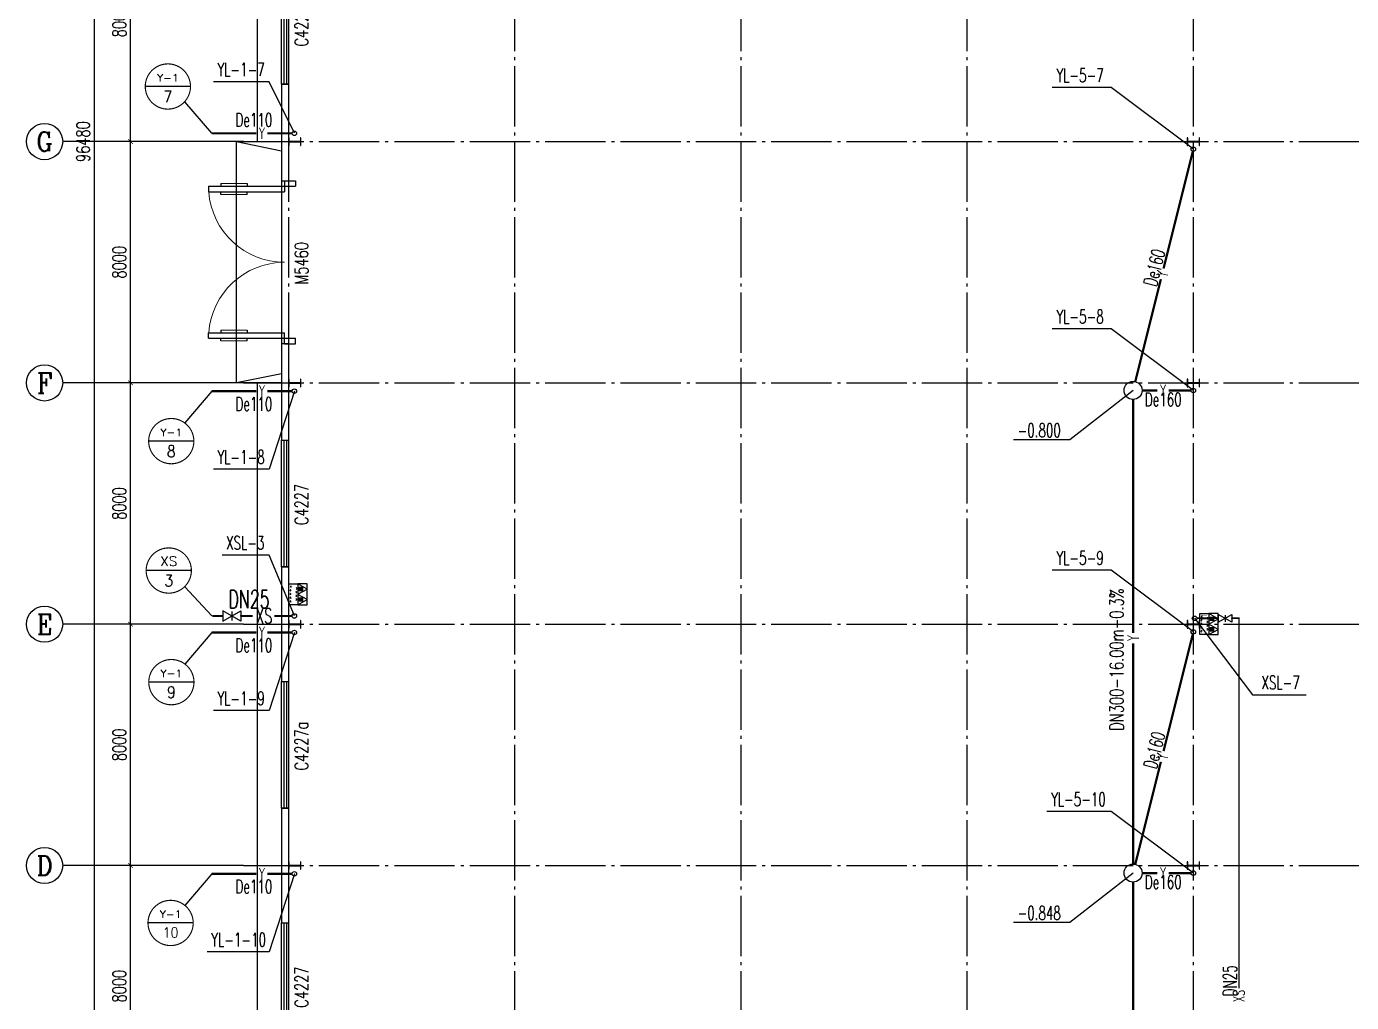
# Model space of a CAD drawing. Header units: millimetres. Extents: x 418304 to 847498, y 48187 to 111456.
# Drawn here: x 421278.11 to 421322.05, y 54488.6 to 54520.95 of the extents above; entities that cross this region are included whole.
import ezdxf
from ezdxf.enums import TextEntityAlignment as Align

# ---------------------------------------------------------------- set-up
doc = ezdxf.new("R2010")
doc.units = ezdxf.units.MM
doc.header["$LTSCALE"] = 1000
doc.linetypes.add('DOTE', pattern=[2.42, 2, -0.2, 0.02, -0.2])
for name, color, linetype in [('AXIS', 3, 'Continuous'), ('AXIS_TEXT', 7, 'Continuous'), ('COLUMN', 2, 'Continuous'), ('DIM_消防', 3, 'Continuous'), ('DIM_雨水', 3, 'Continuous'), ('DOTE', 8, 'DOTE'), ('EQUIP_消防', 7, 'Continuous'), ('PIPE-消防', 1, 'Continuous'), ('PIPE-雨水', 4, 'Continuous'), ('TEXT_消防', 7, 'Continuous'), ('TEXT_雨水', 7, 'Continuous'), ('TWT_LEAD', 3, 'Continuous'), ('TWT_TEXT', 7, 'Continuous'), ('VALVE_消防', 7, 'Continuous'), ('VPIPE-消防', 1, 'Continuous'), ('VPIPE-雨水', 4, 'Continuous'), ('WALL-PARAPET', 6, 'Continuous'), ('WELL_雨水', 4, 'Continuous'), ('WINDOW', 4, 'Continuous'), ('WINDOW_TEXT', 7, 'Continuous')]:
    doc.layers.add(name, color=color, linetype=linetype)
doc.styles.add('_TCH_AXIS', font='COMPLEX', dxfattribs={"bigfont": 'GBCBIG'})
doc.styles.add('_TCH_DIM', font='SIMPLEX', dxfattribs={"bigfont": 'GBCBIG'})
doc.styles.add('_TCH_DIM_T3', font='SIMPLEX', dxfattribs={"width": 0.705882, "bigfont": 'GBCBIG'})
doc.styles.add('_TCH_WINDOW', font='SIMPLEX', dxfattribs={"height": 3.5, "bigfont": 'GBCBIG'})
doc.styles.add('_TWT_CIRCLE', font='COMPLEX', dxfattribs={"width": 1.1, "height": 3, "bigfont": 'HZTXT'})
doc.styles.add('_TWT_PIPEDN', font='SIMPLEX', dxfattribs={"width": 0.8, "height": 3, "bigfont": 'HZTXT'})
doc.styles.add('_TWT_PIPETEXT', font='SIMPLEX', dxfattribs={"width": 0.8, "height": 3.5, "bigfont": 'HZTXT'})
doc.styles.add('_TWT_SERIAL', font='COMPLEX', dxfattribs={"width": 0.8, "height": 3, "bigfont": 'HZTXT'})
doc.styles.add('COMPLEX', font='COMPLEX')
doc.dimstyles.new('_TCH_ARCH&&150', dxfattribs={"dimtxt": 446.25, "dimasz": 150, "dimexe": 375, "dimexo": 450, "dimgap": 150, "dimtad": 1, "dimdec": 0, "dimzin": 0, "dimdsep": 46, "dimtxsty": '_TCH_DIM_T3', "dimblk": 'ARCHTICK', "dimcen": 0.09, "dimclrt": 7, "dimazin": 2, "dimtfac": 1, "dimtdec": 0, "dimtix": 1, "dimtmove": 2, "dimatfit": 3, "dimfxl": 0, "dimtolj": 1, "dimtzin": 0, "dimarcsym": 0})

# ---------------------------------------------------------------- blocks, each defined once
blk = doc.blocks.new('A$C797E1D2B')
at = {"layer": 'COLUMN'}
h = blk.add_hatch(color=256, dxfattribs=at)
h.paths.add_polyline_path([(125, 400), (250, 400), (250, 388), (130, 388), (130, 200), (125, 200)])
h.paths.add_polyline_path([(0, 400), (125, 400), (125, 200), (120, 200), (120, 388), (0, 388)])
h.paths.add_polyline_path([(0, 12), (120, 12), (120, 200), (125, 200), (125, 0), (0, 0)])
h.paths.add_polyline_path([(125, 200), (130, 200), (130, 12), (250, 12), (250, 0), (125, 0)])
blk.add_lwpolyline([(250, 0), (250, 12), (130, 12), (130, 388), (250, 388), (250, 400), (0, 400), (0, 388), (120, 388), (120, 12), (0, 12), (0, 0)], close=True, dxfattribs=at)
blk = doc.blocks.new('消防软管卷盘')
blk.add_lwpolyline([(4963954, 151899), (4963954, 150312), (4964641, 150312), (4964641, 151899)], close=True)
for points, const_width in [([(4964134, 151704), (4964482, 151704)], 1), ([(4964134, 151566), (4964482, 151566)], 1), ([(4964134, 151428), (4964482, 151428)], 1), ([(4964134, 151290), (4964482, 151290)], 1), ([(4964134, 151152), (4964482, 151152)], 1), ([(4964134, 151014), (4964482, 151014)], 0.1), ([(4964134, 150876), (4964482, 150876)], 1), ([(4964134, 150738), (4964482, 150738)], 1), ([(4964150, 150600), (4964499, 150600)], 1), ([(4964150, 150462), (4964499, 150462)], 1)]:
    blk.add_lwpolyline(points, dxfattribs=dict(const_width=const_width))
for centre, start, end in [((4964134, 151636), 90, 270), ((4964482, 151498), 270, 90), ((4964134, 151360), 90, 270), ((4964134, 151084), 90, 270), ((4964134, 150808), 90, 270), ((4964150, 150532), 90, 270), ((4964482, 151222), 270, 90), ((4964482, 150946), 270, 90), ((4964499, 150670), 270, 90)]:
    blk.add_arc(centre, 69, start, end)
blk = doc.blocks.new('$TwtSys$00000546')
h = blk.add_hatch()
h.set_pattern_fill('ANSI31', color=256, scale=200, style=0)
h.set_pattern_definition([(45, (-38543.802, -6670.83), (-17.67767, 17.67767), [])])
h.paths.add_polyline_path([(-65, 174), (65, 174), (65, 44), (-65, 44)])
for points in [[(0, 344), (-198, 0), (198, 0)], [(-65, 174), (65, 174), (65, 44), (-65, 44)]]:
    blk.add_lwpolyline(points, close=True)
blk = doc.blocks.new('92623')
blk.add_lwpolyline([(8910066, 83014), (8909273, 83014), (8909273, 82670), (8910066, 82670)], close=True)
at = {"xscale": -0.5, "yscale": 0.5, "zscale": 0.5, "rotation": 89.99999999998747}
blk.add_blockref('消防软管卷盘', (8985223, 2565334), dxfattribs=at)
at = {"layer": 'EQUIP_消防', "color": 8, "rotation": 180}
for p in [(8909471, 83014), (8909868, 83014)]:
    blk.add_blockref('$TwtSys$00000546', p, dxfattribs=at)
blk = doc.blocks.new('_AXISO')
blk.add_circle((0, 0), 0.5)
at = {"layer": 'AXIS_TEXT', "style": 'COMPLEX', "width": 1.041667}
blk.add_attdef('A', text='', height=0.56, dxfattribs=at).set_placement((-0.25, -0.28), (0.25, -0.28), align=Align.FIT)
blk = doc.blocks.new('_ArchTick')
at = {"color": 0, "linetype": 'ByBlock', "const_width": 0.15}
blk.add_lwpolyline([(-0.5, -0.5), (0.5, 0.5)], dxfattribs=at)
blk = doc.blocks.new('*D336')
at = {"layer": 'AXIS', "color": 0, "lineweight": -2}
for p, q in [((497963, 151345), (493088, 151345)), ((493463, 54865), (493463, 151345)), ((497963, 54865), (493088, 54865))]:
    blk.add_line(p, q, dxfattribs=at)
at = {"layer": 'Defpoints', "color": 0}
for p in [(493463, 151345), (498413, 151345), (498413, 54865)]:
    blk.add_point(p, dxfattribs=at)
at = {"layer": 'AXIS', "color": 0, "lineweight": -2, "xscale": 150, "yscale": 150, "zscale": 150}
for p, rotation in [((493463, 151345), 90), ((493463, 54865), 270)]:
    blk.add_blockref('_ArchTick', p, dxfattribs=dict(at, rotation=rotation))
at = {"layer": 'AXIS', "color": 7, "insert": (493090, 103105), "char_height": 446.2, "attachment_point": 5, "rotation": 90, "style": '_TCH_DIM_T3'}
blk.add_mtext('\\A1;96480', dxfattribs=at)
blk = doc.blocks.new('*D340')
at = {"layer": 'AXIS', "color": 0, "lineweight": -2}
for p, q in [((497963, 79105), (494288, 79105)), ((494663, 71105), (494663, 79105)), ((497963, 71105), (494288, 71105))]:
    blk.add_line(p, q, dxfattribs=at)
at = {"layer": 'Defpoints', "color": 0}
for p in [(494663, 79105), (498413, 79105), (498413, 71105)]:
    blk.add_point(p, dxfattribs=at)
at = {"layer": 'AXIS', "color": 0, "lineweight": -2, "xscale": 150, "yscale": 150, "zscale": 150}
for p, rotation in [((494663, 79105), 90), ((494663, 71105), 270)]:
    blk.add_blockref('_ArchTick', p, dxfattribs=dict(at, rotation=rotation))
at = {"layer": 'AXIS', "color": 7, "insert": (494290, 75105), "char_height": 446.2, "attachment_point": 5, "rotation": 90, "style": '_TCH_DIM_T3'}
blk.add_mtext('\\A1;8000', dxfattribs=at)
blk = doc.blocks.new('*D341')
at = {"layer": 'AXIS', "color": 0, "lineweight": -2}
for p, q in [((497963, 87105), (494288, 87105)), ((494663, 79105), (494663, 87105)), ((497963, 79105), (494288, 79105))]:
    blk.add_line(p, q, dxfattribs=at)
at = {"layer": 'Defpoints', "color": 0}
for p in [(494663, 87105), (498413, 87105), (498413, 79105)]:
    blk.add_point(p, dxfattribs=at)
at = {"layer": 'AXIS', "color": 0, "lineweight": -2, "xscale": 150, "yscale": 150, "zscale": 150}
for p, rotation in [((494663, 87105), 90), ((494663, 79105), 270)]:
    blk.add_blockref('_ArchTick', p, dxfattribs=dict(at, rotation=rotation))
at = {"layer": 'AXIS', "color": 7, "insert": (494290, 83105), "char_height": 446.2, "attachment_point": 5, "rotation": 90, "style": '_TCH_DIM_T3'}
blk.add_mtext('\\A1;8000', dxfattribs=at)
blk = doc.blocks.new('*D342')
at = {"layer": 'AXIS', "color": 0, "lineweight": -2}
for p, q in [((497963, 95105), (494288, 95105)), ((494663, 87105), (494663, 95105)), ((497963, 87105), (494288, 87105))]:
    blk.add_line(p, q, dxfattribs=at)
at = {"layer": 'Defpoints', "color": 0}
for p in [(494663, 95105), (498413, 95105), (498413, 87105)]:
    blk.add_point(p, dxfattribs=at)
at = {"layer": 'AXIS', "color": 0, "lineweight": -2, "xscale": 150, "yscale": 150, "zscale": 150}
for p, rotation in [((494663, 95105), 90), ((494663, 87105), 270)]:
    blk.add_blockref('_ArchTick', p, dxfattribs=dict(at, rotation=rotation))
at = {"layer": 'AXIS', "color": 7, "insert": (494290, 91105), "char_height": 446.2, "attachment_point": 5, "rotation": 90, "style": '_TCH_DIM_T3'}
blk.add_mtext('\\A1;8000', dxfattribs=at)
blk = doc.blocks.new('*D343')
at = {"layer": 'AXIS', "color": 0, "lineweight": -2}
for p, q in [((497963, 103105), (494288, 103105)), ((494663, 95105), (494663, 103105)), ((497963, 95105), (494288, 95105))]:
    blk.add_line(p, q, dxfattribs=at)
at = {"layer": 'Defpoints', "color": 0}
for p in [(494663, 103105), (498413, 103105), (498413, 95105)]:
    blk.add_point(p, dxfattribs=at)
at = {"layer": 'AXIS', "color": 0, "lineweight": -2, "xscale": 150, "yscale": 150, "zscale": 150}
for p, rotation in [((494663, 103105), 90), ((494663, 95105), 270)]:
    blk.add_blockref('_ArchTick', p, dxfattribs=dict(at, rotation=rotation))
at = {"layer": 'AXIS', "color": 7, "insert": (494290, 99105), "char_height": 446.2, "attachment_point": 5, "rotation": 90, "style": '_TCH_DIM_T3'}
blk.add_mtext('\\A1;8000', dxfattribs=at)
blk = doc.blocks.new('*D344')
at = {"layer": 'AXIS', "color": 0, "lineweight": -2}
for p, q in [((497963, 111105), (494288, 111105)), ((494663, 103105), (494663, 111105)), ((497963, 103105), (494288, 103105))]:
    blk.add_line(p, q, dxfattribs=at)
at = {"layer": 'Defpoints', "color": 0}
for p in [(494663, 111105), (498413, 111105), (498413, 103105)]:
    blk.add_point(p, dxfattribs=at)
at = {"layer": 'AXIS', "color": 0, "lineweight": -2, "xscale": 150, "yscale": 150, "zscale": 150}
for p, rotation in [((494663, 111105), 90), ((494663, 103105), 270)]:
    blk.add_blockref('_ArchTick', p, dxfattribs=dict(at, rotation=rotation))
at = {"layer": 'AXIS', "color": 7, "insert": (494290, 107105), "char_height": 446.2, "attachment_point": 5, "rotation": 90, "style": '_TCH_DIM_T3'}
blk.add_mtext('\\A1;8000', dxfattribs=at)
blk = doc.blocks.new('$DorLib2D$00000011')
for p, q in [((-0.4667, 0.4709), (-0.4667, -0.0625)), ((-0.4667, 0.4709), (-0.4333, 0.4709)), ((-0.4333, 0.4709), (-0.4333, 0.0042)), ((0.4333, 0.4709), (0.4333, 0.0042)), ((0.4667, 0.4709), (0.4333, 0.4709)), ((0.4667, 0.4709), (0.4667, -0.0625)), ((-0.4833, 0.3962), (-0.4667, 0.3962)), ((-0.4167, 0.3962), (-0.4333, 0.3962)), ((0.4167, 0.3962), (0.4333, 0.3962)), ((0.4833, 0.3962), (0.4667, 0.3962)), ((-0.4833, 0.2346), (-0.4667, 0.2346)), ((-0.4167, 0.2346), (-0.4333, 0.2346)), ((0.4167, 0.2346), (0.4333, 0.2346)), ((0.4833, 0.2346), (0.4667, 0.2346)), ((-0.5, 0.0042), (-0.4333, 0.0042)), ((-0.5, 0.0042), (-0.5, -0.0625)), ((0.5, 0.0042), (0.4333, 0.0042)), ((0.5, 0.0042), (0.5, -0.0625)), ((-0.5, -0.0625), (-0.4667, -0.0625)), ((0.5, -0.0625), (0.4667, -0.0625))]:
    blk.add_line(p, q)
at = {"lineweight": 13}
for p, q in [((-0.4833, 0.3962), (-0.4833, 0.2346)), ((-0.4167, 0.3962), (-0.4167, 0.2346)), ((0.4167, 0.3962), (0.4167, 0.2346)), ((0.4833, 0.3962), (0.4833, 0.2346))]:
    blk.add_line(p, q, dxfattribs=at)
for centre, start, end in [((-0.4667, 0.0042), 0, 85.90396), ((0.4667, 0.0042), 94.09604, 180)]:
    blk.add_arc(centre, 0.4667, start, end, dxfattribs=at)
blk = doc.blocks.new('$TCHSYS$WIN2D')
for p, q in [((-0.5, 0.5), (0.5, 0.5)), ((-0.5, 0.5), (-0.5, -0.5)), ((0.5, 0.5), (0.5, -0.5)), ((0.5, 0.167), (-0.5, 0.167)), ((0.5, -0.167), (-0.5, -0.167)), ((-0.5, -0.5), (0.5, -0.5))]:
    blk.add_line(p, q)
blk = doc.blocks.new('$VALVE$00000296')
for points in [[(-125, 72), (-125, -72), (125, 72), (125, -72), (-125, 72)], [(0, 60), (0, -64)]]:
    blk.add_lwpolyline(points)
for p in [(-125, 0), (125, 0)]:
    blk.add_point(p)
blk = doc.blocks.new('$TwtSys$00000187')
blk.add_circle((0, 0, 0), 0.5)
blk = doc.blocks.new('213255')
at = {"layer": 'PIPE-消防', "linetype": 'Continuous'}
for points in [[(531426.1, 87302.3), (531426.1, 87328.6), (531452.3, 87328.6)], [(531426.1, 87302.3), (531452.3, 87302.3), (531452.3, 87328.6)]]:
    blk.add_hatch(color=256, dxfattribs=at).paths.add_polyline_path(points)
at = {"color": 8, "ltscale": 0.5}
for p, q in [((498172.9, 103105.3), (499672.9, 102805.3)), ((499672.9, 95405.3), (498172.9, 95105.3))]:
    blk.add_line(p, q, dxfattribs=at)
for points in [[(498872.9, 103105.3), (498872.9, 135105.3)], [(499672.9, 95105.3), (498172.9, 95105.3), (498172.9, 103105.3), (499672.9, 103105.3)], [(498872.9, 71105.3), (498872.9, 95105.3)]]:
    blk.add_lwpolyline(points, dxfattribs=at)
at = {"layer": 'AXIS'}
for p, q in [((498412.9, 103105.3), (492412.9, 103105.3)), ((498412.9, 95105.3), (492412.9, 95105.3)), ((498412.9, 87105.3), (492412.9, 87105.3)), ((498412.9, 79105.3), (492412.9, 79105.3))]:
    blk.add_line(p, q, dxfattribs=at)
at = {"layer": 'DIM_消防'}
for p, q in [((496651.7, 104932.5), (495151.7, 104932.5)), ((497355.7, 103380.1), (496464.3, 104428.5)), ((497355.7, 94830.1), (496464.3, 93781.7)), ((496763.9, 93175.3), (495263.9, 93175.3)), ((499258.2, 89398.2, 3000), (497696.8, 89398.2, 3000)), ((500096.1, 87380.5), (499258.2, 89398.2, 3000)), ((496680.9, 88885.5), (495180.9, 88885.5)), ((497355.7, 87380.5), (496464.3, 88345.2)), ((529953.8, 87302.3), (531878, 84767.5)), ((497355.7, 86830.1), (496464.3, 85781.7)), ((496767.4, 85185.5), (495267.4, 85185.5)), ((531878, 84767.5), (533650.4, 84767.5)), ((497355.7, 78830.1), (496464.3, 77781.7)), ((496742, 77201.6), (495242, 77201.6))]:
    blk.add_line(p, q, dxfattribs=at)
at = {"layer": 'DIM_消防', "const_width": 37.5}
for points in [[(496651.7, 104932.5, 1), (495151.7, 104932.5, 1)], [(496763.9, 93175.3, 1), (495263.9, 93175.3, 1)], [(496680.9, 88885.5, 1), (495180.9, 88885.5, 1)], [(496767.4, 85185.5, 1), (495267.4, 85185.5, 1)], [(496742, 77201.6, 1), (495242, 77201.6, 1)]]:
    blk.add_lwpolyline(points, format="xyb", close=True, dxfattribs=at)
at = {"layer": 'DIM_雨水'}
for p, q in [((499262.1, 105091.9), (497409.4, 105091.9)), ((500096.1, 103380.1), (499262.1, 105091.9)), ((527182.5, 104899, 3000), (525235.4, 104899, 3000)), ((529912.9, 102855.3, 6000), (527182.5, 104899, 3000)), ((527182.5, 96899, 3000), (525235.4, 96899, 3000)), ((529912.9, 94855.3, 6000), (527182.5, 96899, 3000)), ((500096.1, 94830.1), (499262.1, 92240.9)), ((499262.1, 92240.9), (497409.4, 92240.9)), ((527182.5, 88899, 3000), (525235.4, 88899, 3000)), ((529912.9, 86855.3, 6000), (527182.5, 88899, 3000)), ((500096.1, 86830.1), (499262.1, 84240.9)), ((499262.1, 84240.9), (497409.4, 84240.9)), ((527182.5, 80899, 3000), (525058.6, 80899, 3000)), ((529912.9, 78855.3, 6000), (527182.5, 80899, 3000)), ((500096.1, 78830.1), (499262.1, 76240.9)), ((499262.1, 76240.9), (497206.4, 76240.9))]:
    blk.add_line(p, q, dxfattribs=at)
at = {"layer": 'DOTE'}
for p, q in [((499912.9, 53605.3), (499912.9, 152605.3)), ((507412.9, 53605.3), (507412.9, 152605.3)), ((514912.9, 53605.3), (514912.9, 152605.3)), ((522412.9, 53605.3), (522412.9, 152605.3)), ((529912.9, 53605.3), (529912.9, 152605.3)), ((498412.9, 103105.3), (561412.9, 103105.3)), ((498412.9, 95105.3), (561412.9, 95105.3)), ((498412.9, 87105.3), (561412.9, 87105.3)), ((498412.9, 79105.3), (561412.9, 79105.3))]:
    blk.add_line(p, q, dxfattribs=at)
at = {"layer": 'PIPE-消防', "linetype": 'Continuous', "const_width": 70}
for points in [[(497724.2, 87380.5), (497372.5, 87380.5)], [(498719, 87380.5), (498324.2, 87380.5)], [(499996.1, 87380.5), (499437.1, 87380.5)]]:
    blk.add_lwpolyline(points, dxfattribs=at)
at = {"layer": 'PIPE-消防', "linetype": 'Continuous', "ltscale": 0.75, "const_width": 52.5}
for points in [[(530028.8, 87302.3), (530738.2, 87302.3)], [(531188.2, 87302.3), (531426.1, 87302.3)], [(531426.1, 87302.3), (531426.1, 75037.6)]]:
    blk.add_lwpolyline(points, dxfattribs=at)
at = {"layer": 'PIPE-雨水', "linetype": 'Continuous', "ltscale": 0.75, "const_width": 75}
for points in [[(498835.3, 103380.1), (497355.7, 103380.1)], [(499996.1, 103380.1), (499202.5, 103380.1)], [(498835.3, 94830.1), (497355.7, 94830.1)], [(499996.1, 94830.1), (499202.5, 94830.1)], [(527912.9, 94555.3), (527912.9, 86809.5)], [(498835.3, 86830.1), (497355.7, 86830.1)], [(499996.1, 86830.1), (499202.5, 86830.1)], [(527912.9, 86476.6), (527912.9, 79155.3)], [(498835.3, 78830.1), (497355.7, 78830.1)], [(499996.1, 78830.1), (499202.5, 78830.1)], [(527912.9, 78555.3), (527912.9, 70526.8)]]:
    blk.add_lwpolyline(points, dxfattribs=at)
at = {"layer": 'PIPE-雨水', "linetype": 'Continuous', "ltscale": 1.5, "const_width": 75}
for points in [[(528923.7, 98898.5), (529894.7, 102782.5)], [(527985.6, 95146.3), (528834.7, 98542.4)], [(528721.7, 94855.3), (528212.9, 94855.3)], [(529837.9, 94855.3), (529088.9, 94855.3)], [(528923.7, 82898.5), (529894.7, 86782.5)], [(527985.6, 79146.3), (528834.7, 82542.4)], [(528721.7, 78855.3), (528212.9, 78855.3)], [(529837.9, 78855.3), (529088.9, 78855.3)]]:
    blk.add_lwpolyline(points, dxfattribs=at)
at = {"layer": 'TWT_LEAD'}
for p, q in [((527912.9, 94855.3), (525811.4, 93216.7)), ((525811.4, 93216.7), (523950, 93216.7)), ((527912.9, 78855.3), (525811.4, 77216.7)), ((525811.4, 77216.7), (523950, 77216.7))]:
    blk.add_line(p, q, dxfattribs=at)
at = {"layer": 'VPIPE-消防', "linetype": 'Continuous'}
for centre in [(500096.1, 87380.5), (529953.8, 87302.3)]:
    blk.add_circle(centre, 75, dxfattribs=at)
at = {"layer": 'VPIPE-雨水', "linetype": 'Continuous'}
for centre in [(500096.1, 103380.1), (529912.9, 102855.3), (529912.9, 94855.3), (500096.1, 94830.1), (500096.1, 86830.1), (529912.9, 86855.3), (500096.1, 78830.1), (529912.9, 78855.3)]:
    blk.add_circle(centre, 75, dxfattribs=at)
at = {"layer": 'WALL-PARAPET'}
for p, q in [((499672.9, 105005.3), (499672.9, 101805.3)), ((499912.9, 105005.3), (499672.9, 105005.3)), ((499912.9, 101805.3), (499912.9, 105005.3)), ((499672.9, 101805.3), (499912.9, 101805.3)), ((499672.9, 96405.3), (499672.9, 93205.3)), ((499912.9, 96405.3), (499672.9, 96405.3)), ((499912.9, 93205.3), (499912.9, 96405.3)), ((499672.9, 93205.3), (499912.9, 93205.3)), ((499672.9, 89005.3), (499672.9, 85205.3)), ((499912.9, 89005.3), (499672.9, 89005.3)), ((499912.9, 85205.3), (499912.9, 89005.3)), ((499672.9, 85205.3), (499912.9, 85205.3)), ((499672.9, 81005.3), (499672.9, 77205.3)), ((499912.9, 81005.3), (499672.9, 81005.3)), ((499912.9, 77205.3), (499912.9, 81005.3)), ((499672.9, 77205.3), (499912.9, 77205.3))]:
    blk.add_line(p, q, dxfattribs=at)
at = {"layer": 'WINDOW'}
blk.add_line((499672.9, 101805.3), (499672.9, 96405.3), dxfattribs=at)
at = {"rotation": 270}
for p in [(499912.9, 103230.3), (529712.9, 103230.3), (499912.9, 95230.3), (529712.9, 95230.3), (499912.9, 87230.3), (529712.9, 87230.3), (499912.9, 79230.3), (529712.9, 79230.3)]:
    blk.add_blockref('A$C797E1D2B', p, dxfattribs=at)
at = {"xscale": 0.882, "yscale": 0.882, "zscale": 0.882, "rotation": 90}
for p in [(573433.9, -7770231.6), (603646, -7771218)]:
    blk.add_blockref('92623', p, dxfattribs=at)
at = {"layer": 'AXIS'}
ref = blk.add_blockref('_AXISO', (491812.9, 103105.3), dxfattribs=dict(at, xscale=1200, yscale=1200, zscale=1200))
ref.add_attrib('A', 'G', dxfattribs={"layer": 'AXIS_TEXT', "height": 637.8, "style": '_TCH_AXIS'}).set_placement((491539.6, 102786.4), (492086.2, 102786.4), align=Align.FIT)
ref = blk.add_blockref('_AXISO', (491812.9, 95105.3), dxfattribs=dict(at, xscale=1200, yscale=1200, zscale=1200))
ref.add_attrib('A', 'F', dxfattribs={"layer": 'AXIS_TEXT', "height": 668.2, "style": '_TCH_AXIS'}).set_placement((491558.4, 94771.2), (492067.4, 94771.2), align=Align.FIT)
ref = blk.add_blockref('_AXISO', (491812.9, 87105.3), dxfattribs=dict(at, xscale=1200, yscale=1200, zscale=1200))
ref.add_attrib('A', 'E', dxfattribs={"layer": 'AXIS_TEXT', "height": 668.2, "style": '_TCH_AXIS'}).set_placement((491558.4, 86771.2), (492067.4, 86771.2), align=Align.FIT)
ref = blk.add_blockref('_AXISO', (491812.9, 79105.3), dxfattribs=dict(at, xscale=1200, yscale=1200, zscale=1200))
ref.add_attrib('A', 'D', dxfattribs={"layer": 'AXIS_TEXT', "height": 652.9, "style": '_TCH_AXIS'}).set_placement((491548.6, 78778.9), (492077.2, 78778.9), align=Align.FIT)
at = {"layer": 'VALVE_消防', "xscale": -2.4, "yscale": -2.4, "zscale": 2.4, "rotation": 180}
blk.add_blockref('$VALVE$00000296', (498024.2, 87380.5), dxfattribs=at)
at = {"layer": 'VALVE_消防', "xscale": 1.8, "yscale": 1.8, "zscale": 1.8}
blk.add_blockref('$VALVE$00000296', (530963.2, 87302.3), dxfattribs=at)
at = {"layer": 'WELL_雨水', "xscale": 600, "yscale": 600, "zscale": 600, "rotation": 90}
for p in [(527912.9, 94855.3), (527912.9, 78855.3)]:
    blk.add_blockref('$TwtSys$00000187', p, dxfattribs=at)
at = {"layer": 'WINDOW'}
ref = blk.add_blockref('$TCHSYS$WIN2D', (499792.9, 107105.3), dxfattribs=dict(at, xscale=-4200, yscale=-240, zscale=-4200, rotation=270))
ref.add_attrib('A', 'C4227a', (500555.9, 106257.8), dxfattribs={"layer": 'WINDOW_TEXT', "height": 446.25, "rotation": 90, "style": '_TCH_WINDOW', "width": 0.705882})
ref = blk.add_blockref('$DorLib2D$00000011', (499792.9, 99105.3), dxfattribs=dict(at, xscale=5400, yscale=-5400, zscale=5400, rotation=270))
ref.add_attrib('A', 'M5460', (500555.9, 98370.3), dxfattribs={"layer": 'WINDOW_TEXT', "height": 446.25, "rotation": 90, "style": '_TCH_WINDOW', "width": 0.705882})
ref = blk.add_blockref('$TCHSYS$WIN2D', (499792.9, 91105.3), dxfattribs=dict(at, xscale=-4200, yscale=-240, zscale=-4200, rotation=270))
ref.add_attrib('A', 'C4227', (500555.9, 90392.8), dxfattribs={"layer": 'WINDOW_TEXT', "height": 446.25, "rotation": 90, "style": '_TCH_WINDOW', "width": 0.705882})
ref = blk.add_blockref('$TCHSYS$WIN2D', (499792.9, 83105.3), dxfattribs=dict(at, xscale=-4200, yscale=-240, zscale=-4200, rotation=270))
ref.add_attrib('A', 'C4227a', (500555.9, 82257.8), dxfattribs={"layer": 'WINDOW_TEXT', "height": 446.25, "rotation": 90, "style": '_TCH_WINDOW', "width": 0.705882})
ref = blk.add_blockref('$TCHSYS$WIN2D', (499792.9, 75105.3), dxfattribs=dict(at, xscale=-4200, yscale=-240, zscale=-4200, rotation=270))
ref.add_attrib('A', 'C4227', (500555.9, 74392.8), dxfattribs={"layer": 'WINDOW_TEXT', "height": 446.25, "rotation": 90, "style": '_TCH_WINDOW', "width": 0.705882})
at = {"layer": 'DIM_消防', "color": 7, "style": '_TWT_CIRCLE'}
for s, height, p, p2 in [('Y-1', 245.45, (495541.7, 105097.5), (496261.7, 105097.5)), ('7', 388.1, (495759.4, 104405.1), (496044, 104405.1)), ('Y-1', 245.45, (495653.9, 93340.3), (496373.9, 93340.3)), ('8', 388.1, (495871.6, 92647.8), (496156.2, 92647.8)), ('XS', 317.96, (495647.8, 89036.1), (496214, 89036.1)), ('3', 388.1, (495788.6, 88358.1), (496073.2, 88358.1)), ('Y-1', 245.45, (495657.4, 85350.5), (496377.4, 85350.5)), ('9', 388.1, (495875.1, 84658.1), (496159.7, 84658.1)), ('Y-1', 245.45, (495632, 77366.6), (496352, 77366.6)), ('10', 336.64, (495736.3, 76717.6), (496247.7, 76717.6))]:
    blk.add_text(s, height=height, dxfattribs=at).set_placement(p, p2, align=Align.FIT)
at = {"layer": 'TEXT_消防', "linetype": 'Continuous', "style": '_TWT_PIPEDN', "width": 0.64}
blk.add_text('DN25', height=600, dxfattribs=at).set_placement((497909.5, 87634.2))
at = {"layer": 'TEXT_消防', "style": '_TWT_PIPETEXT', "width": 0.64}
blk.add_text('XS', height=500, dxfattribs=at).set_placement((498819, 87130.5))
at = {"layer": 'TEXT_消防', "linetype": 'Continuous', "style": '_TWT_PIPEDN', "width": 0.64}
blk.add_text('DN25', height=450, rotation=90, dxfattribs=at).set_placement((531351.1, 74774.3))
at = {"layer": 'TEXT_消防', "style": '_TWT_PIPETEXT', "width": 0.64}
blk.add_text('XS', height=375, rotation=90, dxfattribs=at).set_placement((531613.6, 74574))
at = {"layer": 'TEXT_雨水', "linetype": 'Continuous', "style": '_TWT_PIPEDN', "width": 0.64}
for s, p in [('De110', (498143.1, 103601.2)), ('De110', (498143.1, 94184.2)), ('De160', (528302.6, 94330.3)), ('De110', (498143.1, 86184.2)), ('De160', (528302.6, 78330.3)), ('De110', (498143.1, 78184.2))]:
    blk.add_text(s, height=450, dxfattribs=at).set_placement(p)
at = {"layer": 'TEXT_雨水', "style": '_TWT_PIPETEXT', "width": 0.64}
for p in [(498927.5, 103192.6), (498927.5, 94642.6), (528813.9, 94667.8), (498927.5, 86642.6), (498927.5, 78642.6), (528813.9, 78667.8)]:
    blk.add_text('Y', height=375, dxfattribs=at).set_placement(p)
at = {"layer": 'TEXT_雨水', "linetype": 'Continuous', "style": '_TWT_PIPEDN', "width": 0.64}
for p in [(528692.1, 98281.4), (528692.1, 82281.4)]:
    blk.add_text('De160', height=450, rotation=75.96376, dxfattribs=at).set_placement(p)
at = {"layer": 'TEXT_雨水', "style": '_TWT_PIPETEXT', "width": 0.64}
for rotation, p in [(75.96376, (529038.9, 98586.3)), (90, (528100.4, 86551.6)), (75.96376, (529038.9, 82586.3))]:
    blk.add_text('Y', height=375, rotation=rotation, dxfattribs=at).set_placement(p)
at = {"layer": 'TWT_TEXT', "style": '_TWT_SERIAL', "width": 0.64}
for s, p in [('YL-1-7', (497544.4, 105271.9)), ('YL-5-7', (525370.4, 105079, 3000)), ('YL-5-8', (525370.4, 97079, 3000)), ('-0.800', (524085, 93306.7)), ('YL-1-8', (497544.4, 92420.9)), ('XSL-3', (497831.8, 89578.2, 3000)), ('YL-5-9', (525370.4, 89079, 3000)), ('XSL-7', (532171.4, 84947.5)), ('YL-1-9', (497544.4, 84420.9)), ('YL-5-10', (525193.6, 81079, 3000)), ('-0.848', (524085, 77306.7)), ('YL-1-10', (497341.4, 76420.9))]:
    blk.add_text(s, height=450, dxfattribs=at).set_placement(p)
at = {"layer": 'TWT_TEXT', "style": '_TCH_DIM', "width": 0.705882}
blk.add_text('DN300-16.00m-0.3%', height=446.25, rotation=90, dxfattribs=at).set_placement((527591, 83576.9))
at = {"layer": 'AXIS'}
for p1, p2, distance, text, picture, middle in [((498412.9, 54865.3), (498412.9, 151345.3), 4950, '96480', '*D336', (493089.8, 103105.3)), ((498412.9, 103105.3), (498412.9, 111105.3), 3750, '8000', '*D344', (494289.8, 107105.3)), ((498412.9, 95105.3), (498412.9, 103105.3), 3750, '8000', '*D343', (494289.8, 99105.3)), ((498412.9, 87105.3), (498412.9, 95105.3), 3750, '8000', '*D342', (494289.8, 91105.3)), ((498412.9, 79105.3), (498412.9, 87105.3), 3750, '8000', '*D341', (494289.8, 83105.3)), ((498412.9, 71105.3), (498412.9, 79105.3), 3750, '8000', '*D340', (494289.8, 75105.3))]:
    dim = blk.add_aligned_dim(p1=p1, p2=p2, distance=distance, text=text, dimstyle='_TCH_ARCH&&150', dxfattribs=at)
    dim.commit()
    dim.dimension.update_dxf_attribs({"geometry": picture, "text_midpoint": middle})

msp = doc.modelspace()

# ---------------------------------------------------------------- block references
at = {"xscale": 0.001, "yscale": 0.001, "zscale": 0.001}
msp.add_blockref('213255', (420786.893, 54414.031), dxfattribs=at)

doc.saveas('drawing.dxf')
